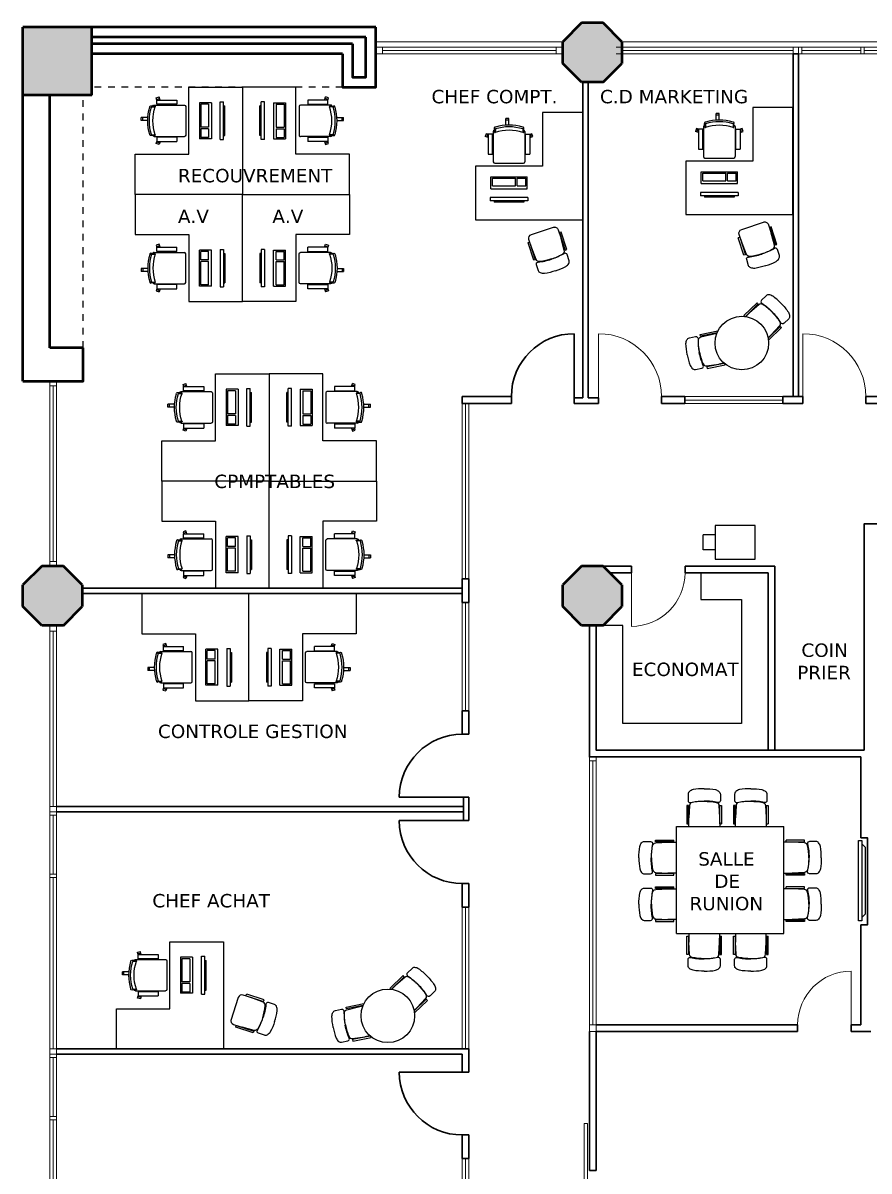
# Model space of a CAD drawing. Header units: millimetres. Extents: x 253 to 682, y -1208 to -847.
# Drawn here: x 324.19 to 336.83, y -903.19 to -886.04 of the extents above; entities that cross this region are included whole.
import ezdxf

# ---------------------------------------------------------------- set-up
doc = ezdxf.new("R2010")
doc.units = ezdxf.units.MM
doc.header["$LTSCALE"] = 10
doc.header["$MEASUREMENT"] = 0
doc.linetypes.add('HIDDEN', pattern=[0.375, 0.25, -0.125])
for name, color, linetype in [('COTATION', 203, 'Continuous'), ('Electricite', 224, 'Continuous'), ('Mobilier', 154, 'Continuous'), ('RETOMBE', 42, 'HIDDEN'), ('TEXTE', 1, 'Continuous')]:
    doc.layers.add(name, color=color, linetype=linetype)
for name, color, linetype, lineweight in [('ECLAIRAGE', 222, 'Continuous', 13), ('faux  plafond', 143, 'Continuous', 9), ('men-porte', 30, 'Continuous', 5), ('Men_porte', 30, 'Continuous', 5), ('MUR', 5, 'Continuous', 50)]:
    doc.layers.add(name, color=color, linetype=linetype, lineweight=lineweight)
doc.layers.add('hachures++', color=7, linetype='Continuous', lineweight=5, true_color=0xa8a8a8)
doc.styles.add('Verdana', font='verdana.ttf')

# ---------------------------------------------------------------- blocks, each defined once
blk = doc.blocks.new('table invité')
at = {"layer": 'Mobilier'}
for p, q in [((0.221, 0.605), (0.026, 0.41)), ((0.049, 0.397), (0.239, 0.587)), ((0.239, 0.587), (0.221, 0.605)), ((0.026, 0.41), (0.039, 0.398)), ((0.054, 0.396), (0.111, 0.453)), ((0.392, 0.078), (0.57, 0.255)), ((0.588, 0.237), (0.397, 0.047)), ((0.57, 0.255), (0.588, 0.237)), ((-0.363, -0.52), (-0.307, -0.256)), ((-0.286, -0.28), (-0.338, -0.525)), ((0.176, -0.359), (0.121, -0.622)), ((0.145, -0.627), (0.202, -0.358)), ((0.171, -0.362), (0.155, -0.44)), ((0.202, -0.358), (0.185, -0.354)), ((-0.338, -0.525), (-0.363, -0.52)), ((0.121, -0.622), (0.145, -0.627))]:
    blk.add_line(p, q, dxfattribs=at)
for points in [[(0.581, 0.597, 0.000357), (0.58, 0.598, 0.053044), (0.453, 0.707, 0.091175), (0.397, 0.726, 0.236978), (0.354, 0.712), (0.287, 0.644, 0.47853), (0.292, 0.598, -0.054863), (0.451, 0.469, -0.054863)], [(0.581, 0.597, 0.000357), (0.58, 0.598, 0.053044), (0.453, 0.707, 0.091175), (0.397, 0.726, 0.236978), (0.354, 0.712), (0.287, 0.644, 0.47853), (0.292, 0.598, -0.054863), (0.451, 0.469, -0.054863)], [(0.449, 0.465, 0.050519), (0.308, 0.58, 0.341556), (0.247, 0.576), (0.111, 0.453)], [(0.449, 0.465, 0.050519), (0.308, 0.58, 0.341556), (0.247, 0.576), (0.111, 0.453)], [(0.581, 0.597, -0.000357), (0.581, 0.596, -0.053044), (0.69, 0.469, -0.091175), (0.709, 0.413, -0.236978), (0.695, 0.37), (0.628, 0.303, -0.47853), (0.581, 0.308, 0.054863), (0.452, 0.468, 0.054863)], [(0.581, 0.597, -0.000357), (0.581, 0.596, -0.053044), (0.69, 0.469, -0.091175), (0.709, 0.413, -0.236978), (0.695, 0.37), (0.628, 0.303, -0.47853), (0.581, 0.308, 0.054863), (0.452, 0.468, 0.054863)], [(0.449, 0.465, -0.050519), (0.563, 0.325, -0.341556), (0.559, 0.264), (0.438, 0.13), (0.392, 0.082)], [(-0.122, -0.635, -0.050519), (-0.294, -0.58, -0.341556), (-0.324, -0.526), (-0.296, -0.348), (-0.283, -0.283)], [(-0.122, -0.635, 0.050519), (0.059, -0.654, 0.341556), (0.107, -0.617), (0.155, -0.44)], [(-0.122, -0.635, 0.050519), (0.059, -0.654, 0.341556), (0.107, -0.617), (0.155, -0.44)], [(-0.16, -0.817, -0.000357), (-0.161, -0.817, -0.053044), (-0.321, -0.77, -0.091175), (-0.368, -0.733, -0.236978), (-0.38, -0.69), (-0.36, -0.597, -0.47853), (-0.318, -0.576, 0.054863), (-0.123, -0.639, 0.054863)], [(-0.16, -0.817, -0.000357), (-0.161, -0.817, -0.053044), (-0.321, -0.77, -0.091175), (-0.368, -0.733, -0.236978), (-0.38, -0.69), (-0.36, -0.597, -0.47853), (-0.318, -0.576, 0.054863), (-0.123, -0.639, 0.054863)], [(-0.16, -0.817, 0.000357), (-0.159, -0.817, 0.053044), (0.007, -0.839, 0.091175), (0.064, -0.825, 0.236978), (0.092, -0.79), (0.112, -0.696, 0.47853), (0.082, -0.66, -0.054863), (-0.122, -0.639, -0.054863)], [(-0.16, -0.817, 0.000357), (-0.159, -0.817, 0.053044), (0.007, -0.839, 0.091175), (0.064, -0.825, 0.236978), (0.092, -0.79), (0.112, -0.696, 0.47853), (0.082, -0.66, -0.054863), (-0.122, -0.639, -0.054863)]]:
    blk.add_lwpolyline(points, format="xyb", dxfattribs=at)
at = {"layer": 'Mobilier', "ltscale": 3}
blk.add_circle((0, 0), 0.4, dxfattribs=at)
blk = doc.blocks.new('chaise')
at = {"layer": 'Mobilier'}
for p, q in [((189.785, -15.466), (189.785, -15.739)), ((189.81, -15.466), (189.785, -15.466)), ((189.81, -15.741), (189.81, -15.466)), ((190.279, -15.741), (190.279, -15.466)), ((190.279, -15.466), (190.304, -15.466)), ((190.304, -15.466), (190.304, -15.741)), ((189.81, -15.741), (189.785, -15.741)), ((190.275, -15.785), (190.275, -15.65)), ((190.304, -15.741), (190.279, -15.741)), ((189.873, -15.844), (190.233, -15.844))]:
    blk.add_line(p, q, dxfattribs=at)
for points in [[(190.045, -15.217, 0.000357), (190.044, -15.217, 0.053044), (189.877, -15.229, 0.091175), (189.824, -15.256, 0.236978), (189.803, -15.296), (189.803, -15.391, 0.47853), (189.84, -15.42, -0.054863), (190.044, -15.399, -0.054863)], [(190.045, -15.217, 0.000357), (190.044, -15.217, 0.053044), (189.877, -15.229, 0.091175), (189.824, -15.256, 0.236978), (189.803, -15.296), (189.803, -15.391, 0.47853), (189.84, -15.42, -0.054863), (190.044, -15.399, -0.054863)], [(190.045, -15.217, -0.000357), (190.046, -15.217, -0.053044), (190.212, -15.229, -0.091175), (190.266, -15.256, -0.236978), (190.286, -15.296), (190.286, -15.391, -0.47853), (190.249, -15.42, 0.054863), (190.045, -15.399, 0.054863)], [(190.045, -15.217, -0.000357), (190.046, -15.217, -0.053044), (190.212, -15.229, -0.091175), (190.266, -15.256, -0.236978), (190.286, -15.296), (190.286, -15.391, -0.47853), (190.249, -15.42, 0.054863), (190.045, -15.399, 0.054863)], [(190.045, -15.403, 0.050519), (189.864, -15.421, 0.341556), (189.824, -15.467), (189.815, -15.647), (189.813, -15.784)], [(190.045, -15.403, -0.050519), (190.225, -15.421, -0.341556), (190.265, -15.467), (190.275, -15.65)], [(190.045, -15.403, -0.050519), (190.225, -15.421, -0.341556), (190.265, -15.467), (190.275, -15.65)]]:
    blk.add_lwpolyline(points, format="xyb", dxfattribs=at)
for centre, start, end in [((189.873, -15.784), 180, 270), ((190.215, -15.785), 270, 0)]:
    blk.add_arc(centre, 0.06, start, end, dxfattribs=at)
blk = doc.blocks.new('A$C71B95275')
at = {"layer": 'Mobilier', "linetype": 'Continuous'}
for p, q in [((-0.049, 0.564), (-0.049, 0.665)), ((-0.004, 0.665), (-0.049, 0.665)), ((-0.004, 0.642), (-0.049, 0.642)), ((-0.004, 0.566), (-0.004, 0.665)), ((-0.342, 0.439), (-0.355, 0.397)), ((-0.31, 0.382), (-0.355, 0.397)), ((-0.341, 0.439), (-0.342, 0.439)), ((-0.31, 0.429), (-0.341, 0.439)), ((-0.32, 0.432), (-0.334, 0.389)), ((-0.333, 0.389), (-0.334, 0.389)), ((-0.319, 0.432), (-0.32, 0.432)), ((-0.31, 0.431), (-0.31, 0.429)), ((-0.247, 0.431), (-0.31, 0.431)), ((-0.31, 0.429), (-0.31, 0.131)), ((-0.247, 0.131), (-0.247, 0.431)), ((-0.236, 0.405), (-0.247, 0.408)), ((-0.236, 0.358), (-0.247, 0.361)), ((-0.235, 0.47), (-0.235, 0.02)), ((-0.219, 0.465), (-0.219, 0.514)), ((-0.205, 0.51), (-0.209, 0.455)), ((0.205, 0.51), (0.208, 0.455)), ((0.219, 0.465), (0.219, 0.514)), ((0.235, 0.47), (0.235, 0.02)), ((0.236, 0.405), (0.246, 0.408)), ((0.237, 0.358), (0.246, 0.361)), ((0.246, 0.131), (0.246, 0.431)), ((0.246, 0.431), (0.31, 0.431)), ((0.341, 0.439), (0.31, 0.429)), ((0.31, 0.431), (0.31, 0.131)), ((0.31, 0.382), (0.355, 0.396)), ((0.333, 0.389), (0.319, 0.432)), ((0.355, 0.396), (0.341, 0.439)), ((-0.31, 0.131), (-0.247, 0.131)), ((-0.215, 0), (0.215, 0)), ((0.246, 0.131), (0.31, 0.131))]:
    blk.add_line(p, q, dxfattribs=at)
for centre, radius, start, end in [((-0.209, 0.523), 0.0139, 73.266, 284.3437), ((0, -0.151), 0.718, 73.4315, 106.5521), ((0, -0.151), 0.692, 72.7856, 107.2272), ((0.208, 0.523), 0.0139, 255.6431, 106.7208), ((-0.215, 0.47), 0.02, 102.1178, 179.9693), ((-0.21, 0.464), 0.00882, 170.4171, 282.3661), ((0, -0.151), 0.641, 71.0624, 108.9542), ((0.21, 0.463), 0.00882, 257.6207, 9.5698), ((0.215, 0.47), 0.02, 0.031, 78.6402), ((0.215, 0.47), 0.02, 0.031, 78.6402), ((-0.215, 0.02), 0.02, 180, 270), ((0.215, 0.02), 0.02, 270, 0)]:
    blk.add_arc(centre, radius, start, end, dxfattribs=at)
blk = doc.blocks.new('BUREAU SOTHERMA')
at = {"layer": 'Mobilier', "linetype": 'Continuous'}
for p, q in [((845.92, 226.059), (846.46, 226.059)), ((845.92, 225.881), (845.92, 226.059)), ((845.943, 225.922), (845.943, 226.039)), ((845.943, 226.039), (846.287, 226.039)), ((846.287, 225.922), (846.287, 226.039)), ((846.313, 225.922), (846.313, 226.039)), ((846.313, 226.039), (846.441, 226.039)), ((846.441, 225.922), (846.441, 226.039)), ((846.46, 225.881), (846.46, 226.059)), ((845.92, 225.881), (846.46, 225.881)), ((845.943, 225.922), (846.287, 225.922)), ((846.313, 225.922), (846.441, 225.922)), ((845.908, 225.749), (845.908, 225.699)), ((846.471, 225.749), (845.908, 225.749)), ((846.471, 225.699), (845.908, 225.699)), ((845.969, 225.699), (845.969, 225.679)), ((846.411, 225.679), (845.969, 225.679)), ((846.411, 225.699), (846.411, 225.679)), ((846.471, 225.749), (846.471, 225.699))]:
    blk.add_line(p, q, dxfattribs=at)
for points in [[(847.29, 226.218), (847.29, 227.018), (846.69, 227.018), (846.69, 226.218)], [(846.69, 226.218), (845.69, 226.218), (845.69, 225.418), (847.29, 225.418), (847.29, 226.218)]]:
    blk.add_lwpolyline(points, dxfattribs=at)
at = {"layer": 'COTATION', "xscale": -1, "rotation": 198.1145937801572}
blk.add_blockref('chaise', (670.988, 151.105), dxfattribs=at)
at = {"layer": 'Mobilier', "linetype": 'Continuous'}
blk.add_blockref('A$C71B95275', (846.19, 226.264), dxfattribs=at)
blk = doc.blocks.new('BUREEAU SOTHERMA SEUL')
at = {"layer": 'Mobilier', "linetype": 'Continuous'}
for p, q in [((854.053, 199.582), (854.053, 199.02)), ((854.103, 199.582), (854.053, 199.582)), ((854.103, 199.582), (854.103, 199.02)), ((854.235, 199.032), (854.235, 199.572)), ((854.235, 199.572), (854.413, 199.572)), ((854.413, 199.032), (854.413, 199.572)), ((854.053, 199.522), (854.033, 199.522)), ((854.033, 199.522), (854.033, 199.08)), ((854.276, 199.552), (854.393, 199.552)), ((854.276, 199.424), (854.276, 199.552)), ((854.276, 199.424), (854.393, 199.424)), ((854.276, 199.399), (854.393, 199.399)), ((854.276, 199.054), (854.276, 199.399)), ((854.393, 199.424), (854.393, 199.552)), ((854.393, 199.054), (854.393, 199.399)), ((854.053, 199.08), (854.033, 199.08)), ((854.276, 199.054), (854.393, 199.054)), ((854.103, 199.02), (854.053, 199.02)), ((854.235, 199.032), (854.413, 199.032))]:
    blk.add_line(p, q, dxfattribs=at)
for points in [[(854.572, 199.802), (854.572, 198.802), (853.772, 198.802), (853.772, 200.402), (854.572, 200.402)], [(854.572, 200.402), (855.372, 200.402), (855.372, 199.802), (854.572, 199.802)]]:
    blk.add_lwpolyline(points, dxfattribs=at)
at = {"layer": 'Mobilier', "linetype": 'Continuous', "extrusion": (0, 0, -1), "zscale": -1, "rotation": 90}
blk.add_blockref('A$C71B95275', (-854.618, 199.302), dxfattribs=at)
blk = doc.blocks.new('stmpante')
at = {"layer": 'Mobilier', "ltscale": 3}
for points in [[(842.923, 291.571), (842.923, 291.746)], [(842.923, 291.746), (843.15, 291.746)], [(843.15, 291.571), (843.15, 291.746)]]:
    blk.add_lwpolyline(points, dxfattribs=at)
blk.add_lwpolyline([(842.786, 290.971), (843.286, 290.971), (843.286, 291.571), (842.786, 291.571)], close=True, dxfattribs=at)
blk = doc.blocks.new('tavolo iunine esterno')
at = {"layer": 'Mobilier'}
for p, q in [((849.215, 348.847), (849.215, 348.573)), ((849.24, 348.847), (849.215, 348.847)), ((849.24, 348.572), (849.24, 348.847)), ((849.709, 348.572), (849.709, 348.847)), ((849.709, 348.847), (849.734, 348.847)), ((849.734, 348.847), (849.734, 348.572)), ((849.91, 348.847), (849.91, 348.573)), ((849.936, 348.847), (849.91, 348.847)), ((849.936, 348.572), (849.936, 348.847)), ((850.404, 348.572), (850.404, 348.847)), ((850.404, 348.847), (850.43, 348.847)), ((850.43, 348.847), (850.43, 348.572)), ((849.24, 348.572), (849.215, 348.572)), ((849.705, 348.535), (849.705, 348.662)), ((849.734, 348.572), (849.709, 348.572)), ((849.936, 348.572), (849.91, 348.572)), ((850.4, 348.535), (850.4, 348.662)), ((850.43, 348.572), (850.404, 348.572)), ((848.695, 348.303), (848.969, 348.303)), ((848.695, 348.278), (848.695, 348.303)), ((848.971, 348.278), (848.695, 348.278)), ((848.971, 348.278), (848.971, 348.303)), ((850.645, 348.278), (850.645, 348.303)), ((850.645, 348.278), (850.92, 348.278)), ((850.92, 348.303), (850.646, 348.303)), ((850.92, 348.278), (850.92, 348.303)), ((848.971, 347.809), (848.695, 347.809)), ((848.695, 347.809), (848.695, 347.784)), ((848.695, 347.784), (848.971, 347.784)), ((849.008, 347.813), (848.88, 347.813)), ((848.971, 347.784), (848.971, 347.809)), ((850.608, 347.813), (850.735, 347.813)), ((850.645, 347.809), (850.92, 347.809)), ((850.645, 347.784), (850.645, 347.809)), ((850.92, 347.784), (850.645, 347.784)), ((850.92, 347.809), (850.92, 347.784)), ((848.695, 347.608), (848.969, 347.608)), ((848.695, 347.583), (848.695, 347.608)), ((848.971, 347.583), (848.695, 347.583)), ((848.971, 347.583), (848.971, 347.608)), ((850.645, 347.583), (850.645, 347.608)), ((850.645, 347.583), (850.92, 347.583)), ((850.92, 347.608), (850.646, 347.608)), ((850.92, 347.583), (850.92, 347.608)), ((848.971, 347.114), (848.695, 347.114)), ((848.695, 347.114), (848.695, 347.089)), ((848.695, 347.089), (848.971, 347.089)), ((849.008, 347.118), (848.88, 347.118)), ((848.971, 347.089), (848.971, 347.114)), ((850.608, 347.118), (850.735, 347.118)), ((850.645, 347.114), (850.92, 347.114)), ((850.645, 347.089), (850.645, 347.114)), ((850.92, 347.089), (850.645, 347.089)), ((850.92, 347.114), (850.92, 347.089)), ((849.24, 346.897), (849.215, 346.897)), ((849.215, 346.622), (849.215, 346.896)), ((849.24, 346.897), (849.24, 346.622)), ((849.705, 346.935), (849.705, 346.807)), ((849.709, 346.897), (849.709, 346.622)), ((849.734, 346.897), (849.709, 346.897)), ((849.734, 346.622), (849.734, 346.897)), ((849.936, 346.897), (849.91, 346.897)), ((849.91, 346.622), (849.91, 346.896)), ((849.936, 346.897), (849.936, 346.622)), ((850.4, 346.935), (850.4, 346.807)), ((850.404, 346.897), (850.404, 346.622)), ((850.43, 346.897), (850.404, 346.897)), ((850.43, 346.622), (850.43, 346.897)), ((849.24, 346.622), (849.215, 346.622)), ((849.709, 346.622), (849.734, 346.622)), ((849.936, 346.622), (849.91, 346.622)), ((850.404, 346.622), (850.43, 346.622))]:
    blk.add_line(p, q, dxfattribs=at)
at = {"layer": 'Mobilier', "ltscale": 3}
for p, q in [((849.008, 346.935), (849.008, 348.535)), ((850.608, 348.535), (849.008, 348.535)), ((850.608, 346.935), (850.608, 348.535)), ((850.608, 346.935), (849.008, 346.935))]:
    blk.add_line(p, q, dxfattribs=at)
at = {"layer": 'Mobilier'}
for points in [[(849.475, 349.096, 0.000357), (849.474, 349.096, 0.053044), (849.307, 349.083, 0.091175), (849.254, 349.057, 0.236978), (849.234, 349.017), (849.234, 348.921, 0.47853), (849.27, 348.892, -0.054863), (849.474, 348.914, -0.054863)], [(849.475, 349.096, 0.000357), (849.474, 349.096, 0.053044), (849.307, 349.083, 0.091175), (849.254, 349.057, 0.236978), (849.234, 349.017), (849.234, 348.921, 0.47853), (849.27, 348.892, -0.054863), (849.474, 348.914, -0.054863)], [(849.475, 349.096, -0.000357), (849.476, 349.096, -0.053044), (849.642, 349.083, -0.091175), (849.696, 349.057, -0.236978), (849.716, 349.017), (849.716, 348.921, -0.47853), (849.68, 348.892, 0.054863), (849.476, 348.914, 0.054863)], [(849.475, 349.096, -0.000357), (849.476, 349.096, -0.053044), (849.642, 349.083, -0.091175), (849.696, 349.057, -0.236978), (849.716, 349.017), (849.716, 348.921, -0.47853), (849.68, 348.892, 0.054863), (849.476, 348.914, 0.054863)], [(850.17, 349.096, 0.000357), (850.169, 349.096, 0.053044), (850.002, 349.083, 0.091175), (849.949, 349.057, 0.236978), (849.929, 349.017), (849.929, 348.921, 0.47853), (849.965, 348.892, -0.054863), (850.169, 348.914, -0.054863)], [(850.17, 349.096, 0.000357), (850.169, 349.096, 0.053044), (850.002, 349.083, 0.091175), (849.949, 349.057, 0.236978), (849.929, 349.017), (849.929, 348.921, 0.47853), (849.965, 348.892, -0.054863), (850.169, 348.914, -0.054863)], [(850.17, 349.096, -0.000357), (850.171, 349.096, -0.053044), (850.338, 349.083, -0.091175), (850.391, 349.057, -0.236978), (850.411, 349.017), (850.411, 348.921, -0.47853), (850.375, 348.892, 0.054863), (850.171, 348.914, 0.054863)], [(850.17, 349.096, -0.000357), (850.171, 349.096, -0.053044), (850.338, 349.083, -0.091175), (850.391, 349.057, -0.236978), (850.411, 349.017), (850.411, 348.921, -0.47853), (850.375, 348.892, 0.054863), (850.171, 348.914, 0.054863)], [(849.475, 348.91, 0.050519), (849.294, 348.891, 0.341556), (849.254, 348.845), (849.245, 348.665), (849.243, 348.535)], [(849.475, 348.91, -0.050519), (849.655, 348.891, -0.341556), (849.695, 348.845), (849.705, 348.662)], [(849.475, 348.91, -0.050519), (849.655, 348.891, -0.341556), (849.695, 348.845), (849.705, 348.662)], [(850.17, 348.91, 0.050519), (849.989, 348.891, 0.341556), (849.95, 348.845), (849.94, 348.665), (849.938, 348.535)], [(850.17, 348.91, -0.050519), (850.35, 348.891, -0.341556), (850.39, 348.845), (850.4, 348.662)], [(850.17, 348.91, -0.050519), (850.35, 348.891, -0.341556), (850.39, 348.845), (850.4, 348.662)], [(848.447, 348.043, -0.000357), (848.447, 348.045, -0.053044), (848.459, 348.211, -0.091175), (848.486, 348.264, -0.236978), (848.526, 348.285), (848.621, 348.285, -0.47853), (848.65, 348.248, 0.054863), (848.629, 348.044, 0.054863)], [(848.447, 348.043, -0.000357), (848.447, 348.045, -0.053044), (848.459, 348.211, -0.091175), (848.486, 348.264, -0.236978), (848.526, 348.285), (848.621, 348.285, -0.47853), (848.65, 348.248, 0.054863), (848.629, 348.044, 0.054863)], [(848.633, 348.043, -0.050519), (848.651, 348.224, -0.341556), (848.697, 348.264), (848.877, 348.273), (849.008, 348.275)], [(850.983, 348.043, 0.050519), (850.965, 348.224, 0.341556), (850.918, 348.264), (850.738, 348.273), (850.608, 348.275)], [(851.169, 348.043, 0.000357), (851.169, 348.045, 0.053044), (851.156, 348.211, 0.091175), (851.13, 348.264, 0.236978), (851.09, 348.285), (850.994, 348.285, 0.47853), (850.965, 348.248, -0.054863), (850.987, 348.044, -0.054863)], [(851.169, 348.043, 0.000357), (851.169, 348.045, 0.053044), (851.156, 348.211, 0.091175), (851.13, 348.264, 0.236978), (851.09, 348.285), (850.994, 348.285, 0.47853), (850.965, 348.248, -0.054863), (850.987, 348.044, -0.054863)], [(848.447, 348.043, 0.000357), (848.447, 348.042, 0.053044), (848.459, 347.876, 0.091175), (848.486, 347.822, 0.236978), (848.526, 347.802), (848.621, 347.802, 0.47853), (848.65, 347.839, -0.054863), (848.629, 348.043, -0.054863)], [(848.447, 348.043, 0.000357), (848.447, 348.042, 0.053044), (848.459, 347.876, 0.091175), (848.486, 347.822, 0.236978), (848.526, 347.802), (848.621, 347.802, 0.47853), (848.65, 347.839, -0.054863), (848.629, 348.043, -0.054863)], [(848.633, 348.043, 0.050519), (848.651, 347.863, 0.341556), (848.697, 347.823), (848.88, 347.813)], [(848.633, 348.043, 0.050519), (848.651, 347.863, 0.341556), (848.697, 347.823), (848.88, 347.813)], [(850.983, 348.043, -0.050519), (850.965, 347.863, -0.341556), (850.918, 347.823), (850.735, 347.813)], [(850.983, 348.043, -0.050519), (850.965, 347.863, -0.341556), (850.918, 347.823), (850.735, 347.813)], [(851.169, 348.043, -0.000357), (851.169, 348.042, -0.053044), (851.156, 347.876, -0.091175), (851.13, 347.822, -0.236978), (851.09, 347.802), (850.994, 347.802, -0.47853), (850.965, 347.839, 0.054863), (850.987, 348.043, 0.054863)], [(851.169, 348.043, -0.000357), (851.169, 348.042, -0.053044), (851.156, 347.876, -0.091175), (851.13, 347.822, -0.236978), (851.09, 347.802), (850.994, 347.802, -0.47853), (850.965, 347.839, 0.054863), (850.987, 348.043, 0.054863)], [(848.447, 347.348, -0.000357), (848.447, 347.349, -0.053044), (848.459, 347.516, -0.091175), (848.486, 347.569, -0.236978), (848.526, 347.589), (848.621, 347.589, -0.47853), (848.65, 347.553, 0.054863), (848.629, 347.349, 0.054863)], [(848.447, 347.348, -0.000357), (848.447, 347.349, -0.053044), (848.459, 347.516, -0.091175), (848.486, 347.569, -0.236978), (848.526, 347.589), (848.621, 347.589, -0.47853), (848.65, 347.553, 0.054863), (848.629, 347.349, 0.054863)], [(848.633, 347.348, -0.050519), (848.651, 347.529, -0.341556), (848.697, 347.569), (848.877, 347.578), (849.008, 347.58)], [(850.983, 347.348, 0.050519), (850.965, 347.529, 0.341556), (850.918, 347.569), (850.738, 347.578), (850.608, 347.58)], [(851.169, 347.348, 0.000357), (851.169, 347.349, 0.053044), (851.156, 347.516, 0.091175), (851.13, 347.569, 0.236978), (851.09, 347.589), (850.994, 347.589, 0.47853), (850.965, 347.553, -0.054863), (850.987, 347.349, -0.054863)], [(851.169, 347.348, 0.000357), (851.169, 347.349, 0.053044), (851.156, 347.516, 0.091175), (851.13, 347.569, 0.236978), (851.09, 347.589), (850.994, 347.589, 0.47853), (850.965, 347.553, -0.054863), (850.987, 347.349, -0.054863)], [(848.447, 347.348, 0.000357), (848.447, 347.347, 0.053044), (848.459, 347.181, 0.091175), (848.486, 347.127, 0.236978), (848.526, 347.107), (848.621, 347.107, 0.47853), (848.65, 347.143, -0.054863), (848.629, 347.347, -0.054863)], [(848.447, 347.348, 0.000357), (848.447, 347.347, 0.053044), (848.459, 347.181, 0.091175), (848.486, 347.127, 0.236978), (848.526, 347.107), (848.621, 347.107, 0.47853), (848.65, 347.143, -0.054863), (848.629, 347.347, -0.054863)], [(848.633, 347.348, 0.050519), (848.651, 347.168, 0.341556), (848.697, 347.128), (848.88, 347.118)], [(848.633, 347.348, 0.050519), (848.651, 347.168, 0.341556), (848.697, 347.128), (848.88, 347.118)], [(850.983, 347.348, -0.050519), (850.965, 347.168, -0.341556), (850.918, 347.128), (850.735, 347.118)], [(850.983, 347.348, -0.050519), (850.965, 347.168, -0.341556), (850.918, 347.128), (850.735, 347.118)], [(851.169, 347.348, -0.000357), (851.169, 347.347, -0.053044), (851.156, 347.181, -0.091175), (851.13, 347.127, -0.236978), (851.09, 347.107), (850.994, 347.107, -0.47853), (850.965, 347.143, 0.054863), (850.987, 347.347, 0.054863)], [(851.169, 347.348, -0.000357), (851.169, 347.347, -0.053044), (851.156, 347.181, -0.091175), (851.13, 347.127, -0.236978), (851.09, 347.107), (850.994, 347.107, -0.47853), (850.965, 347.143, 0.054863), (850.987, 347.347, 0.054863)], [(849.475, 346.559, -0.050519), (849.294, 346.578, -0.341556), (849.254, 346.624), (849.245, 346.804), (849.243, 346.935)], [(850.17, 346.559, -0.050519), (849.989, 346.578, -0.341556), (849.95, 346.624), (849.94, 346.804), (849.938, 346.935)], [(849.475, 346.559, 0.050519), (849.655, 346.578, 0.341556), (849.695, 346.624), (849.705, 346.807)], [(849.475, 346.559, 0.050519), (849.655, 346.578, 0.341556), (849.695, 346.624), (849.705, 346.807)], [(850.17, 346.559, 0.050519), (850.35, 346.578, 0.341556), (850.39, 346.624), (850.4, 346.807)], [(850.17, 346.559, 0.050519), (850.35, 346.578, 0.341556), (850.39, 346.624), (850.4, 346.807)], [(849.475, 346.373, -0.000357), (849.474, 346.374, -0.053044), (849.307, 346.386, -0.091175), (849.254, 346.412, -0.236978), (849.234, 346.452), (849.234, 346.548, -0.47853), (849.27, 346.577, 0.054863), (849.474, 346.556, 0.054863)], [(849.475, 346.373, -0.000357), (849.474, 346.374, -0.053044), (849.307, 346.386, -0.091175), (849.254, 346.412, -0.236978), (849.234, 346.452), (849.234, 346.548, -0.47853), (849.27, 346.577, 0.054863), (849.474, 346.556, 0.054863)], [(849.475, 346.373, 0.000357), (849.476, 346.374, 0.053044), (849.642, 346.386, 0.091175), (849.696, 346.412, 0.236978), (849.716, 346.452), (849.716, 346.548, 0.47853), (849.68, 346.577, -0.054863), (849.476, 346.556, -0.054863)], [(849.475, 346.373, 0.000357), (849.476, 346.374, 0.053044), (849.642, 346.386, 0.091175), (849.696, 346.412, 0.236978), (849.716, 346.452), (849.716, 346.548, 0.47853), (849.68, 346.577, -0.054863), (849.476, 346.556, -0.054863)], [(850.17, 346.373, -0.000357), (850.169, 346.374, -0.053044), (850.002, 346.386, -0.091175), (849.949, 346.412, -0.236978), (849.929, 346.452), (849.929, 346.548, -0.47853), (849.965, 346.577, 0.054863), (850.169, 346.556, 0.054863)], [(850.17, 346.373, -0.000357), (850.169, 346.374, -0.053044), (850.002, 346.386, -0.091175), (849.949, 346.412, -0.236978), (849.929, 346.452), (849.929, 346.548, -0.47853), (849.965, 346.577, 0.054863), (850.169, 346.556, 0.054863)], [(850.17, 346.373, 0.000357), (850.171, 346.374, 0.053044), (850.338, 346.386, 0.091175), (850.391, 346.412, 0.236978), (850.411, 346.452), (850.411, 346.548, 0.47853), (850.375, 346.577, -0.054863), (850.171, 346.556, -0.054863)], [(850.17, 346.373, 0.000357), (850.171, 346.374, 0.053044), (850.338, 346.386, 0.091175), (850.391, 346.412, 0.236978), (850.411, 346.452), (850.411, 346.548, 0.47853), (850.375, 346.577, -0.054863), (850.171, 346.556, -0.054863)]]:
    blk.add_lwpolyline(points, format="xyb", dxfattribs=at)
blk = doc.blocks.new('tv ecran')
at = {"layer": 'Electricite', "ltscale": 0.02}
blk.add_lwpolyline([(339.478, -901.198), (340.678, -901.198), (340.678, -901.248), (339.478, -901.248)], close=True, dxfattribs=at)
blk.add_lwpolyline([(339.528, -901.198), (339.579, -901.147), (340.578, -901.147), (340.629, -901.198)], dxfattribs=at)

msp = doc.modelspace()

# ---------------------------------------------------------------- hatches: boundary and pattern name
at = {"layer": 'hachures++'}
h = msp.add_hatch(color=256, dxfattribs=at)
h.dxf.hatch_style = 1
h.paths.add_polyline_path([(333.137, -886.321), (332.857, -886.041), (332.532, -886.041), (332.252, -886.321), (332.252, -886.646), (332.532, -886.926), (332.857, -886.926), (333.137, -886.646)])
h = msp.add_hatch(color=256, dxfattribs=at)
h.dxf.hatch_style = 1
h.paths.add_polyline_path([(324.192, -886.102), (324.192, -887.122), (325.222, -887.122), (325.222, -886.102)])
h = msp.add_hatch(color=256, dxfattribs=at)
h.dxf.hatch_style = 1
h.paths.add_polyline_path([(325.077, -894.432), (324.797, -894.152), (324.472, -894.152), (324.192, -894.432), (324.192, -894.757), (324.472, -895.037), (324.797, -895.037), (325.077, -894.757)])
h = msp.add_hatch(color=256, dxfattribs=at)
h.dxf.hatch_style = 1
h.paths.add_polyline_path([(333.137, -894.432), (332.857, -894.152), (332.532, -894.152), (332.252, -894.432), (332.252, -894.757), (332.532, -895.037), (332.857, -895.037), (333.137, -894.757)])

# ---------------------------------------------------------------- linework, layer by layer
at = {"layer": 'faux  plafond', "lineweight": 30, "ltscale": 2}
for p, q in [((332.857, -894.152), (333.279, -894.152)), ((332.957, -894.252), (333.279, -894.252)), ((334.079, -894.152), (335.422, -894.152)), ((334.079, -894.252), (335.322, -894.252)), ((335.322, -894.252), (335.322, -896.902)), ((335.422, -894.152), (335.422, -896.902)), ((335.76, -901.002), (332.752, -901.002)), ((332.752, -901.102), (335.76, -901.102)), ((336.702, -901.002), (336.56, -901.002)), ((336.56, -901.102), (336.852, -901.102))]:
    msp.add_line(p, q, dxfattribs=at)
for points in [[(338.37, -893.522), (336.752, -893.522), (336.752, -896.902)], [(333.279, -894.252), (333.279, -894.152)], [(334.079, -894.252), (334.079, -894.152)], [(336.702, -898.21), (336.702, -897.002), (332.652, -897.002), (332.652, -895.037)], [(336.752, -896.902), (332.752, -896.902), (332.752, -895.037)], [(336.702, -898.21), (336.802, -898.21), (336.802, -899.51), (336.702, -899.51)], [(336.702, -901.002), (336.702, -899.51)], [(335.76, -901.102), (335.76, -901.002)], [(336.56, -901.102), (336.56, -901.002)]]:
    msp.add_lwpolyline(points, dxfattribs=at)
at = {"layer": 'men-porte', "lineweight": 30, "ltscale": 3}
for p, q in [((335.692, -886.502), (335.692, -891.622)), ((335.772, -891.622), (335.772, -886.502)), ((332.552, -886.926), (332.552, -891.642)), ((332.632, -891.642), (332.632, -886.926)), ((332.425, -891.642), (332.425, -890.682)), ((330.752, -891.622), (331.485, -891.622)), ((335.54, -891.622), (335.84, -891.622)), ((335.54, -891.722), (335.54, -891.622)), ((336.78, -891.622), (336.78, -891.722)), ((330.752, -891.722), (331.485, -891.722)), ((335.772, -891.722), (335.84, -891.722)), ((330.752, -896.314), (330.852, -896.314)), ((330.752, -896.664), (330.852, -896.664)), ((329.812, -897.604), (330.852, -897.604)), ((330.772, -897.954), (330.772, -897.604)), ((330.852, -897.954), (330.852, -897.604)), ((329.812, -897.954), (330.852, -897.954)), ((330.752, -898.894), (330.852, -898.894)), ((330.752, -899.244), (330.852, -899.244)), ((332.652, -903.178), (332.652, -901.102)), ((332.752, -903.178), (332.752, -901.102)), ((324.692, -901.362), (330.852, -901.362)), ((324.692, -901.442), (330.752, -901.442)), ((330.752, -901.708), (330.752, -901.442)), ((329.812, -901.708), (330.852, -901.708)), ((330.752, -902.648), (330.852, -902.648)), ((330.752, -902.998), (330.852, -902.998)), ((332.752, -903.178), (332.652, -903.178))]:
    msp.add_line(p, q, dxfattribs=at)
at = {"layer": 'men-porte', "ltscale": 3}
for p, q in [((330.802, -894.344), (330.802, -891.722)), ((330.852, -894.344), (330.852, -891.722))]:
    msp.add_line(p, q, dxfattribs=at)
for points in [[(332.252, -886.321), (329.462, -886.321)], [(343.007, -886.321), (333.137, -886.321)], [(335.692, -886.502), (335.692, -886.402)], [(335.772, -886.502), (335.772, -886.402)], [(324.592, -894.152), (324.592, -891.392)], [(324.642, -894.086), (324.642, -891.462)], [(324.692, -894.152), (324.692, -891.392)], [(333.279, -894.252), (333.279, -895.052)], [(332.652, -897.002), (332.652, -901.002)], [(332.652, -897.059), (332.752, -897.059)], [(332.702, -897.059), (332.702, -901.002)], [(324.592, -897.742), (324.592, -904.955)], [(324.692, -897.742), (324.692, -904.955)], [(324.692, -901.362), (324.592, -901.362)]]:
    msp.add_lwpolyline(points, dxfattribs=at)
at = {"layer": 'men-porte', "lineweight": 30, "ltscale": 3}
for points in [[(335.772, -886.502), (335.692, -886.502)], [(330.752, -891.722), (330.752, -891.622)], [(331.485, -891.622), (331.485, -891.722)], [(332.425, -891.642), (332.552, -891.642)], [(332.425, -891.642), (332.425, -891.722)], [(332.632, -891.642), (332.788, -891.642)], [(332.788, -891.642), (332.788, -891.722)], [(333.728, -891.622), (333.728, -891.722)], [(334.078, -891.622), (333.728, -891.622)], [(334.078, -891.622), (334.078, -891.722)], [(335.84, -891.622), (335.84, -891.722)], [(337.08, -891.622), (336.78, -891.622)], [(332.425, -891.722), (332.788, -891.722)], [(334.078, -891.722), (333.728, -891.722)], [(335.54, -891.722), (335.772, -891.722)], [(337.08, -891.722), (336.78, -891.722)], [(330.752, -894.344), (330.852, -894.344)], [(330.752, -894.344), (330.752, -894.694)], [(330.852, -894.694), (330.852, -894.344)], [(330.752, -894.482), (325.077, -894.482)], [(330.752, -894.562), (325.077, -894.562)], [(330.752, -894.694), (330.852, -894.694)], [(330.752, -896.314), (330.752, -896.664)], [(330.852, -896.314), (330.852, -896.664)], [(330.772, -897.742), (324.692, -897.742)], [(330.772, -897.822), (324.692, -897.822)], [(330.752, -899.244), (330.752, -898.894)], [(330.852, -898.894), (330.852, -899.244)], [(330.852, -901.362), (330.852, -901.708)], [(330.752, -902.998), (330.752, -902.648)], [(330.852, -902.998), (330.852, -902.648)]]:
    msp.add_lwpolyline(points, dxfattribs=at)
at = {"layer": 'men-porte', "ltscale": 3}
msp.add_lwpolyline([(332.752, -901.002), (332.752, -901.102), (332.652, -901.102), (332.652, -901.002)], close=True, dxfattribs=at)
at = {"layer": 'men-porte', "lineweight": 30, "ltscale": 3}
for centre, start, end in [((332.425, -891.622), 90, 180), ((330.752, -897.604), 90, 180), ((330.752, -897.954), 180, 270), ((330.752, -901.708), 180, 270)]:
    msp.add_arc(centre, 0.94, start, end, dxfattribs=at)
at = {"layer": 'men-porte', "ltscale": 3}
msp.add_arc((333.279, -894.252), 0.8, 270, 0, dxfattribs=at)
at = {"layer": 'Men_porte'}
for p, q in [((329.462, -886.402), (332.252, -886.402)), ((329.462, -886.502), (332.252, -886.502)), ((329.562, -886.452), (332.152, -886.452)), ((333.052, -886.402), (343.007, -886.402)), ((333.052, -886.502), (335.692, -886.502)), ((333.152, -886.452), (335.692, -886.452)), ((335.772, -886.502), (340.242, -886.502)), ((336.702, -886.452), (335.822, -886.452)), ((336.702, -886.452), (336.289, -886.452)), ((336.752, -886.452), (339.262, -886.452)), ((324.592, -895.037), (324.592, -897.742)), ((324.642, -895.123), (324.642, -897.742)), ((324.692, -895.037), (324.692, -897.742)), ((324.642, -897.872), (324.642, -898.284)), ((324.642, -897.872), (324.642, -898.752)), ((324.642, -898.802), (324.642, -901.362)), ((324.642, -901.492), (324.642, -901.904)), ((324.642, -901.492), (324.642, -902.372)), ((324.642, -902.422), (324.642, -904.872))]:
    msp.add_line(p, q, dxfattribs=at)
at = {"layer": 'Men_porte', "ltscale": 2}
for p, q in [((329.562, -886.502), (329.562, -886.402)), ((332.152, -886.502), (332.152, -886.402)), ((333.152, -886.502), (333.152, -886.402)), ((332.788, -891.642), (332.788, -890.682)), ((335.84, -891.622), (335.84, -890.682)), ((324.592, -891.462), (324.692, -891.462)), ((334.078, -891.622), (335.54, -891.622)), ((334.078, -891.672), (335.54, -891.672)), ((330.752, -894.344), (330.752, -891.722)), ((334.078, -891.722), (335.54, -891.722)), ((324.592, -894.086), (324.692, -894.086)), ((330.752, -896.393), (330.752, -894.694)), ((330.802, -896.314), (330.802, -894.694)), ((330.852, -896.393), (330.852, -894.694)), ((324.592, -895.123), (324.692, -895.123)), ((332.752, -901.002), (332.752, -897.002)), ((330.752, -901.362), (330.752, -899.244)), ((330.802, -901.362), (330.802, -899.244)), ((330.852, -901.362), (330.852, -899.244)), ((336.56, -901.002), (336.56, -900.202)), ((330.752, -905.442), (330.752, -902.998)), ((330.802, -905.399), (330.802, -902.998)), ((330.852, -905.442), (330.852, -902.998))]:
    msp.add_line(p, q, dxfattribs=at)
at = {"layer": 'Men_porte'}
for points in [[(335.772, -886.402), (335.772, -886.502)], [(335.822, -886.402), (335.822, -886.502)], [(336.702, -886.402), (336.702, -886.502)], [(336.752, -886.402), (336.752, -886.502)], [(324.592, -897.742), (324.692, -897.742)], [(324.592, -897.822), (324.692, -897.822)], [(324.592, -897.872), (324.692, -897.872)], [(324.592, -898.752), (324.692, -898.752)], [(324.592, -898.802), (324.692, -898.802)], [(324.592, -901.442), (324.692, -901.442)], [(324.592, -901.492), (324.692, -901.492)], [(324.592, -902.372), (324.692, -902.372)], [(324.592, -902.422), (324.692, -902.422)]]:
    msp.add_lwpolyline(points, dxfattribs=at)
at = {"layer": 'Men_porte', "color": 4, "ltscale": 2}
msp.add_lwpolyline([(332.622, -902.478), (332.622, -903.678), (332.572, -903.678), (332.572, -902.478)], close=True, dxfattribs=at)
at = {"layer": 'Men_porte', "ltscale": 2}
for centre, radius, start, end in [((332.788, -891.622), 0.94, 0, 90), ((335.84, -891.622), 0.94, 0, 90), ((336.56, -901.002), 0.8, 90, 180)]:
    msp.add_arc(centre, radius, start, end, dxfattribs=at)
at = {"layer": 'Mobilier', "ltscale": 3}
for points in [[(334.314, -894.252), (334.314, -894.652), (334.922, -894.652), (334.922, -896.502), (333.152, -896.502), (333.152, -895.037)], [(333.152, -895.037), (332.857, -895.037)]]:
    msp.add_lwpolyline(points, dxfattribs=at)
at = {"layer": 'MUR', "ltscale": 2}
for p, q in [((332.532, -886.041), (332.252, -886.321)), ((332.857, -886.041), (332.532, -886.041)), ((333.137, -886.321), (332.857, -886.041)), ((324.192, -891.392), (324.192, -886.102)), ((329.462, -886.102), (324.192, -886.102)), ((325.222, -887.122), (325.222, -886.102)), ((329.462, -886.502), (329.462, -886.102)), ((329.312, -886.252), (325.222, -886.252)), ((329.112, -886.352), (325.222, -886.352)), ((332.252, -886.646), (332.252, -886.321)), ((328.962, -886.502), (325.222, -886.502)), ((332.857, -886.926), (333.137, -886.646)), ((332.857, -886.926), (332.532, -886.926)), ((325.222, -887.122), (324.192, -887.122)), ((324.592, -890.892), (324.592, -887.122)), ((325.092, -890.892), (324.592, -890.892)), ((324.472, -894.152), (324.192, -894.432)), ((324.797, -894.152), (324.472, -894.152)), ((325.077, -894.432), (324.797, -894.152)), ((332.532, -894.152), (332.252, -894.432)), ((332.857, -894.152), (332.532, -894.152)), ((333.137, -894.432), (332.857, -894.152)), ((324.192, -894.757), (324.192, -894.432)), ((332.252, -894.757), (332.252, -894.432)), ((324.797, -895.037), (325.077, -894.757)), ((332.857, -895.037), (333.137, -894.757)), ((324.797, -895.037), (324.472, -895.037)), ((332.857, -895.037), (332.532, -895.037))]:
    msp.add_line(p, q, dxfattribs=at)
at = {"layer": 'MUR'}
for p, q in [((333.137, -886.321), (333.137, -886.646)), ((332.532, -886.926), (332.252, -886.646)), ((325.077, -894.432), (325.077, -894.757)), ((333.137, -894.432), (333.137, -894.757)), ((324.472, -895.037), (324.192, -894.757)), ((332.532, -895.037), (332.252, -894.757))]:
    msp.add_line(p, q, dxfattribs=at)
at = {"layer": 'MUR', "ltscale": 2}
for points in [[(329.112, -886.352), (329.112, -886.852), (329.312, -886.852), (329.312, -886.252)], [(328.962, -886.502), (328.962, -887.002), (329.462, -887.002), (329.462, -886.502)], [(324.192, -891.392), (325.092, -891.392), (325.092, -890.892)]]:
    msp.add_lwpolyline(points, dxfattribs=at)
at = {"layer": 'RETOMBE', "ltscale": 0.02}
for points in [[(328.962, -887.002), (325.222, -887.002)], [(325.092, -890.892), (325.092, -887.122)]]:
    msp.add_lwpolyline(points, dxfattribs=at)

# ---------------------------------------------------------------- block references
at = {"layer": 'ECLAIRAGE', "rotation": 270}
msp.add_blockref('tavolo iunine esterno', (-12.983, -49.032), dxfattribs=at)
at = {"layer": 'Electricite', "rotation": 270}
msp.add_blockref('tv ecran', (1237.915, -558.773), dxfattribs=at)
at = {"layer": 'men-porte'}
for name, p, rotation in [('BUREEAU SOTHERMA SEUL', (1181.24, -688.2), 180), ('BUREEAU SOTHERMA SEUL', (1181.64, -692.48), 180), ('stmpante', (626.098, -1736.834), 90)]:
    msp.add_blockref(name, p, dxfattribs=dict(at, rotation=rotation))
at = {"layer": 'men-porte', "xscale": -1}
for name, p, rotation in [('BUREEAU SOTHERMA SEUL', (-526.303, -688.2), 180), ('BUREEAU SOTHERMA SEUL', (-525.903, -692.48), 180), ('BUREAU SOTHERMA', (552.605, -54.072), 90)]:
    msp.add_blockref(name, p, dxfattribs=dict(at, rotation=rotation))
at = {"layer": 'men-porte'}
for name, p in [('BUREAU SOTHERMA', (-514.739, -1114.398)), ('BUREAU SOTHERMA', (-511.599, -1114.322)), ('BUREEAU SOTHERMA SEUL', (-526.303, -1089.004)), ('BUREEAU SOTHERMA SEUL', (-525.903, -1093.284)), ('BUREEAU SOTHERMA SEUL', (-526.206, -1094.964))]:
    msp.add_blockref(name, p, dxfattribs=at)
at = {"layer": 'men-porte', "xscale": -1}
for p in [(1181.24, -1089.004), (1181.64, -1093.284), (1181.338, -1094.964)]:
    msp.add_blockref('BUREEAU SOTHERMA SEUL', p, dxfattribs=at)
at = {"layer": 'Mobilier', "rotation": 146.2202856447533}
for p in [(334.927, -890.822), (329.64, -900.868)]:
    msp.add_blockref('table invité', p, dxfattribs=at)

# ---------------------------------------------------------------- texts
at = {"layer": 'TEXTE', "ltscale": 0.02, "char_height": 0.2, "attachment_point": 1, "style": 'Verdana'}
for s, width, insert in [('CHEF COMPT.', 2.11482, (330.293, -887.041)), ('C.D MARKETING', 3.4446, (332.809, -887.041)), ('RECOUVREMENT', 2.11482, (326.506, -888.221)), ('A.V', 2.11482, (326.506, -888.829)), ('A.V', 2.11482, (327.916, -888.829)), ('CPMPTABLES', 2.11482, (327.049, -892.787)), ('\\pi0.1784;COIN \\P\\pi0.11642;PRIER', 1.04519, (335.638, -895.308)), ('\\pi-0.26109;ECONOMAT', 1.04519, (333.548, -895.594)), ('\\pi0.17097;CONTROLE GESTION', 3.19849, (326.037, -896.52)), ('\\pi0.11111;SALLE \\P\\pi0.35073;DE \\P\\pi-0.019043;RUNION', 1.04519, (334.165, -898.425)), ('\\pi0.72101;CHEF ACHAT', 3.19849, (325.403, -899.049))]:
    msp.add_mtext_dynamic_manual_height_columns(s, width=width, gutter_width=269.496, heights=[0], dxfattribs=dict(at, insert=insert))

doc.saveas('drawing.dxf')
